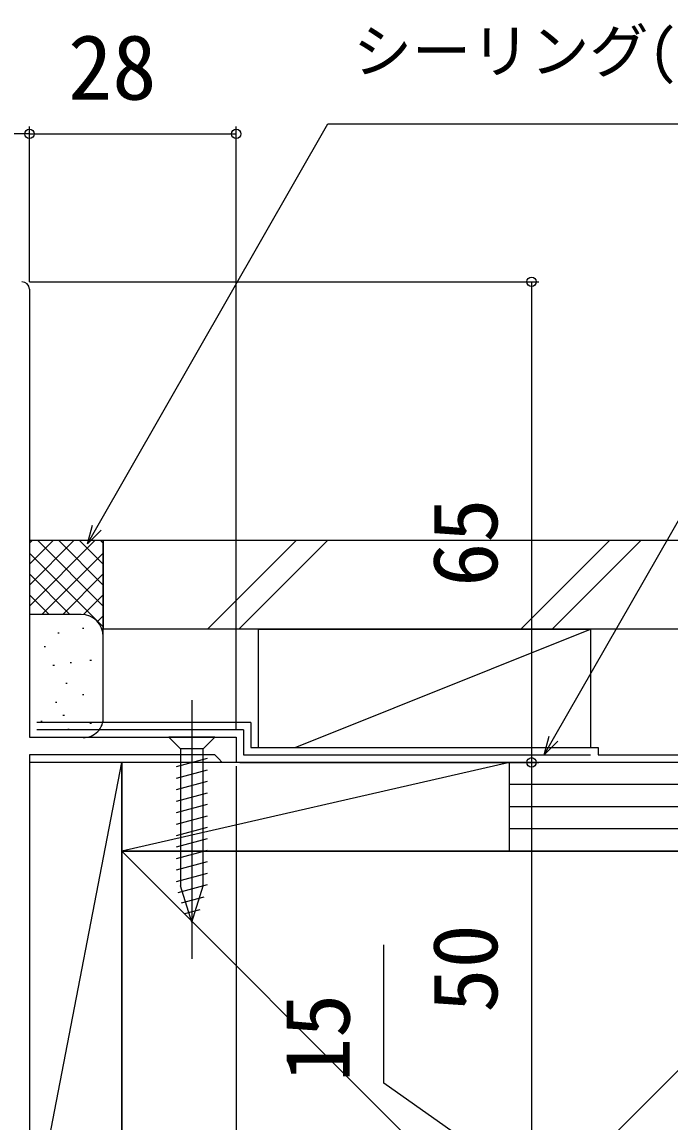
# Model space of a CAD drawing. Units: millimetres, scale not verified. Extents: x -525 to 525, y -783 to 778.
# Drawn here: x 174 to 261.7, y -266 to -117.1 of the extents above; entities that cross this region are included whole.
import ezdxf
from ezdxf.enums import TextEntityAlignment as Align

# ---------------------------------------------------------------- set-up
doc = ezdxf.new("R2010")
doc.units = ezdxf.units.MM
doc.header["$LTSCALE"] = 4
for name, color, linetype in [('0-3_YKK_11', 7, 'Continuous'), ('0-6_YKK_13', 4, 'Continuous'), ('0-8_YKK_D', 6, 'Continuous'), ('0-A_YSS_K', 3, 'Continuous'), ('0-B_YSS_KE', 3, 'Continuous')]:
    doc.layers.add(name, color=color, linetype=linetype)
doc.styles.add('ＭＳ ゴシック', font='')
doc.styles.get('ＭＳ ゴシック').set_extended_font_data('MS Gothic')

msp = doc.modelspace()

# ---------------------------------------------------------------- linework, layer by layer
at = {"layer": '0-3_YKK_11'}
msp.add_lwpolyline([(174.997, -153.243), (174.997, -213.843), (202.997, -213.843), (202.997, -217.243), (201.097, -217.243), (200.597, -216.743), (200.097, -216.243), (174.997, -216.243), (174.997, -267.243), (173.497, -267.243), (173.497, -279.743), (174.997, -279.743), (174.997, -282.243), (170.997, -282.243), (170.997, -267.243), (118.997, -267.243), (118.997, -265.443), (120.997, -265.443), (120.997, -257.243), (124.297, -257.243)], dxfattribs=at)
msp.add_arc((173.997, -153.243), 1, 0.00001, 89.99999, dxfattribs=at)
at = {"layer": '0-6_YKK_13'}
for p, q in [((196.997, -208.843), (196.997, -243.843)), ((200.097, -213.843), (193.897, -213.843)), ((193.897, -213.843), (195.447, -215.393)), ((200.097, -213.843), (198.547, -215.393)), ((195.447, -215.393), (195.447, -233.927)), ((198.547, -215.393), (195.447, -215.393)), ((198.547, -233.927), (198.547, -215.393)), ((194.897, -217.819), (199.097, -216.694)), ((194.897, -219.372), (199.097, -218.247)), ((194.897, -220.925), (199.097, -219.8)), ((194.897, -222.478), (199.097, -221.353)), ((194.897, -224.031), (199.097, -222.906)), ((194.897, -225.584), (199.097, -224.458)), ((194.897, -227.137), (199.097, -226.011)), ((194.897, -228.69), (199.097, -227.564)), ((194.897, -230.243), (199.097, -229.117)), ((194.897, -231.796), (199.097, -230.67)), ((194.897, -233.348), (199.097, -232.223)), ((195.156, -234.832), (199.097, -233.776)), ((196.997, -238.843), (195.447, -233.927)), ((196.997, -238.843), (198.547, -233.927)), ((195.607, -236.264), (198.644, -235.45)), ((196.059, -237.696), (198.109, -237.147))]:
    msp.add_line(p, q, dxfattribs=at)
at = {"layer": '0-8_YKK_D'}
for p, q in [((174.997, -132.243), (162.997, -132.243)), ((174.997, -152.243), (174.997, -131.243)), ((174.997, -152.243), (174.997, -131.243)), ((174.997, -132.243), (202.997, -132.243)), ((202.997, -212.843), (202.997, -131.243)), ((174.997, -152.243), (243.997, -152.243)), ((242.997, -152.243), (242.997, -217.243)), ((203.497, -217.243), (243.997, -217.243)), ((203.497, -217.243), (243.997, -217.243)), ((242.997, -217.243), (242.997, -267.243)), ((202.997, -217.739), (202.997, -451.765))]:
    msp.add_line(p, q, dxfattribs=at)
for points in [[(182.861, -187.7), (184.128, -185.487), (215.394, -130.893), (302.916, -130.893)], [(244.697, -216.243), (245.965, -214.031), (283.268, -148.982), (377.807, -148.982)], [(184.721, -185.827), (182.861, -187.7), (183.535, -185.148)], [(246.558, -214.371), (244.697, -216.243), (245.373, -213.691)], [(242.997, -274.743), (222.997, -260.658), (222.997, -241.93)]]:
    msp.add_lwpolyline(points, dxfattribs=at)
for centre in [(174.997, -132.243), (174.997, -132.243), (202.997, -132.243), (242.997, -152.243), (242.997, -217.243), (242.997, -217.243)]:
    msp.add_circle(centre, 0.637, dxfattribs=at)
at = {"layer": '0-A_YSS_K'}
for p, q in [((184.994, -187.243), (174.994, -187.243)), ((174.994, -196.101), (183.852, -187.243)), ((174.994, -193.272), (181.024, -187.243)), ((174.994, -190.444), (178.195, -187.243)), ((174.994, -187.615), (175.367, -187.243)), ((176.136, -187.243), (184.994, -196.101)), ((178.965, -187.243), (184.994, -193.272)), ((181.793, -187.243), (184.994, -190.444)), ((184.622, -187.243), (184.994, -187.615)), ((184.994, -200.243), (184.994, -187.243)), ((211.104, -187.243), (199.104, -199.243)), ((215.347, -187.243), (203.347, -199.243)), ((253.531, -187.243), (241.531, -199.243)), ((257.773, -187.243), (245.773, -199.243)), ((174.994, -188.929), (184.994, -198.929)), ((176.681, -197.243), (184.994, -188.929)), ((174.994, -191.758), (180.48, -197.243)), ((179.509, -197.243), (184.994, -191.758)), ((174.994, -194.586), (177.669, -197.261)), ((182.32, -197.261), (184.994, -194.586)), ((181.994, -197.243), (174.994, -197.243)), ((184.2, -198.209), (184.994, -197.414)), ((182.189, -199.071), (182.389, -199.071)), ((205.994, -199.243), (205.994, -215.243)), ((205.994, -199.243), (250.994, -199.243)), ((210.994, -215.243), (250.994, -199.243)), ((250.994, -199.243), (250.994, -215.243)), ((178.851, -199.738), (179.051, -199.738)), ((184.994, -211.343), (184.994, -200.243)), ((176.995, -201.569), (177.195, -201.569)), ((180.52, -203.744), (180.72, -203.744)), ((183.191, -203.41), (183.391, -203.41)), ((178.183, -204.078), (178.383, -204.078)), ((179.917, -206.537), (180.117, -206.537)), ((182.189, -208.083), (182.389, -208.083)), ((178.517, -209.085), (178.717, -209.085)), ((179.539, -210.863), (179.739, -210.863)), ((176.534, -211.694), (176.734, -211.694)), ((180.186, -212.757), (180.386, -212.757)), ((183.191, -211.925), (183.391, -211.925)), ((175.294, -213.843), (181.994, -213.843)), ((174.994, -282.243), (187.494, -217.243)), ((239.994, -217.243), (187.494, -229.243)), ((250.994, -217.243), (205.994, -217.243)), ((239.994, -229.243), (239.994, -217.243)), ((352.488, -217.243), (239.994, -217.243)), ((352.488, -220.243), (239.994, -220.243)), ((352.488, -223.243), (239.994, -223.243)), ((352.488, -226.243), (239.994, -226.243)), ((187.497, -334.243), (292.497, -229.243)), ((187.497, -229.243), (292.497, -334.243)), ((239.994, -229.243), (352.488, -229.243))]:
    msp.add_line(p, q, dxfattribs=at)
for points in [[(187.494, -282.243), (187.494, -217.243), (174.994, -217.243), (174.994, -282.243)], [(239.994, -229.243), (239.994, -217.243), (187.494, -217.243), (187.494, -229.243)]]:
    msp.add_lwpolyline(points, close=True, dxfattribs=at)
for centre, radius, start, end in [((181.994, -200.243), 3, 360, 90), ((182.387, -211.264), 2.609, 261.34878, 358.26236)]:
    msp.add_arc(centre, radius, start, end, dxfattribs=at)
at = {"layer": '0-B_YSS_KE'}
for p, q in [((352.488, -199.243), (184.994, -199.243)), ((204.994, -211.843), (175.994, -211.843)), ((203.994, -212.843), (175.994, -212.843)), ((251.994, -215.243), (251.994, -216.243)), ((251.994, -216.243), (352.488, -216.243))]:
    msp.add_line(p, q, dxfattribs=at)
for points in [[(352.488, -187.243), (184.994, -187.243), (184.994, -199.243)], [(203.994, -212.843), (203.994, -216.243), (250.994, -216.243)], [(204.994, -211.843), (204.994, -215.243), (251.994, -215.243)], [(292.497, -229.243), (187.497, -229.243), (187.497, -334.243), (292.497, -334.243)]]:
    msp.add_lwpolyline(points, dxfattribs=at)

# ---------------------------------------------------------------- texts
at = {"layer": '0-8_YKK_D', "style": 'ＭＳ ゴシック'}
for s, height, p in [('シーリング(別途）', 5.865, (218.819, -125.709)), ('28', 8.798, (180.235, -130.243))]:
    msp.add_text(s, height=height, dxfattribs=at).set_placement(p, align=Align.BOTTOM_LEFT)
for s, p in [('65', (240.997, -193.504)), ('50', (240.997, -251.106)), ('15', (220.997, -260.499))]:
    msp.add_text(s, height=8.798, rotation=90, dxfattribs=at).set_placement(p, align=Align.BOTTOM_LEFT)

doc.saveas('drawing.dxf')
